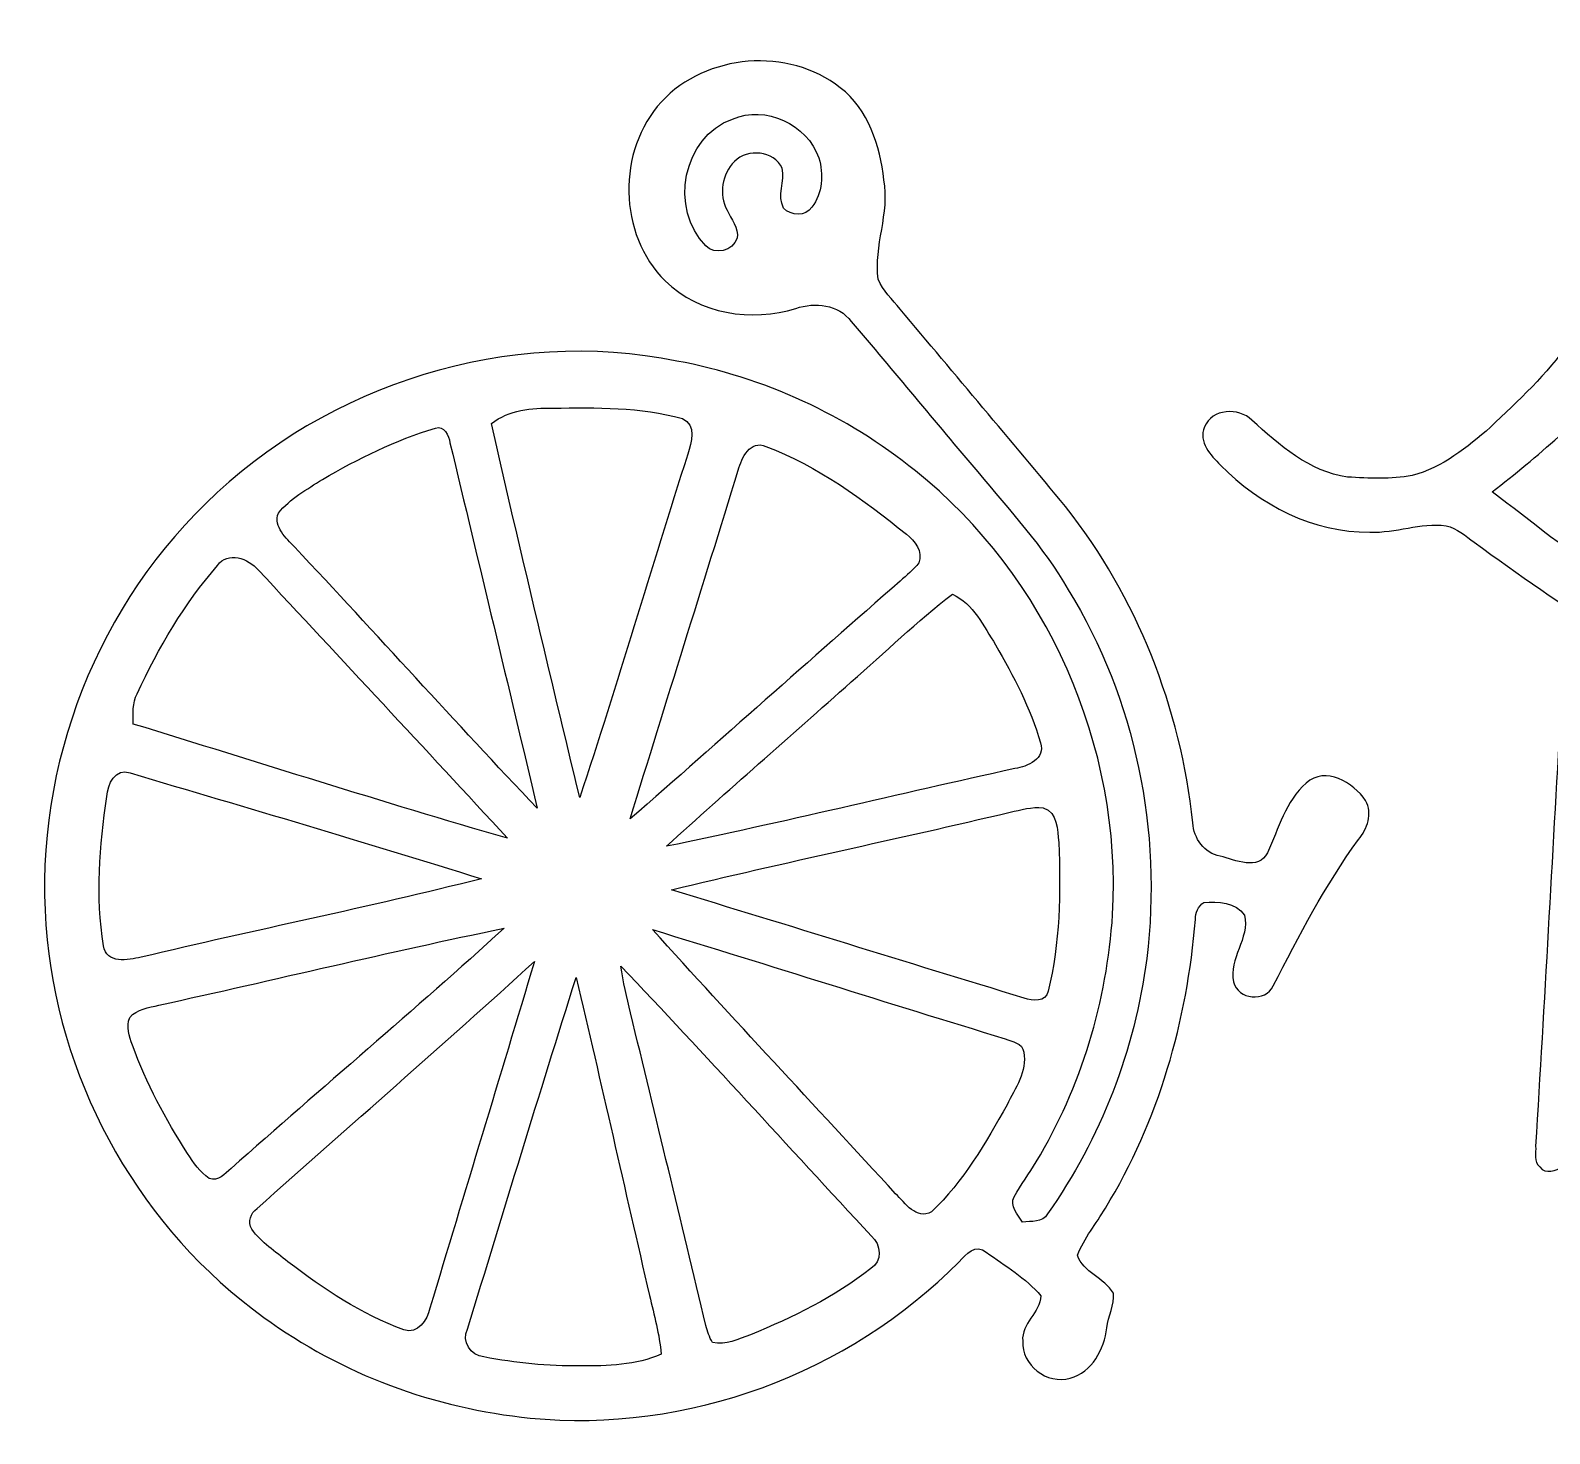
# Model space of a CAD drawing. Header units: centimetres. Extents: x -12 to 12, y -13.4 to 13.4.
# Drawn here: x -11.93 to -0.12, y -13.42 to -2.51 of the extents above; entities that cross this region are included whole.
import ezdxf

# ---------------------------------------------------------------- set-up
doc = ezdxf.new("R2010")
doc.units = ezdxf.units.CM
doc.header["$MEASUREMENT"] = 0
doc.layers.add('Camada 1', color=7, linetype='Continuous')

msp = doc.modelspace()

# ---------------------------------------------------------------- linework, layer by layer
at = {"layer": 'Camada 1', "color": 156}
for points, knots in [([(6.72535, 8.26593), (6.84072, 8.37776), (7.06049, 8.3947), (7.17125, 8.26558), (7.17125, 8.26558), (7.22629, 8.15657), (7.17549, 8.03627), (7.14199, 7.92903), (7.14199, 7.92903), (7.25275, 7.91738), (7.36282, 7.89939), (7.47253, 7.87858), (7.47253, 7.87858), (7.47781, 8.00276), (7.42772, 8.16786), (7.54732, 8.25358), (7.54732, 8.25358), (7.69126, 8.31603), (7.90363, 8.26134), (7.95548, 8.10153), (7.95548, 8.10153), (7.99217, 7.96572), (7.87364, 7.87011), (7.79215, 7.78298), (7.79215, 7.78298), (7.89905, 7.72407), (8.00629, 7.66585), (8.11494, 7.60976), (8.11494, 7.60976), (8.15586, 7.72089), (8.16327, 7.88492), (8.29839, 7.92373), (8.29839, 7.92373), (8.46137, 7.93714), (8.65752, 7.80238), (8.63177, 7.62246), (8.63177, 7.62246), (8.61694, 7.48663), (8.46559, 7.44748), (8.36083, 7.40233), (8.36083, 7.40233), (8.40069, 7.32579), (8.44727, 7.25311), (8.49453, 7.18078), (8.49453, 7.18078), (9.00148, 7.1561), (9.50948, 7.04956), (9.96809, 6.8273), (9.96809, 6.8273), (10.57663, 6.53274), (11.08779, 6.04273), (11.41129, 5.449), (11.41129, 5.449), (11.66847, 4.96958), (11.81559, 4.4256), (11.80816, 3.87984), (11.80816, 3.87984), (11.81417, 3.1309), (11.5443, 2.38478), (11.0684, 1.80693), (11.0684, 1.80693), (10.75477, 1.41393), (10.33885, 1.11794), (9.89329, 0.8911), (9.89329, 0.8911), (9.93457, 0.21449), (10.04851, -0.45544), (10.1293, -1.12818), (10.1293, -1.12818), (10.14095, -1.42769), (10.06686, -1.73955), (9.89012, -1.98578), (9.89012, -1.98578), (9.79699, -2.11949), (9.6527, -2.20132), (9.52112, -2.29129), (9.52112, -2.29129), (9.46891, -2.31846), (9.48619, -2.38407), (9.48231, -2.43134), (9.48231, -2.43134), (9.49995, -2.98555), (9.5497, -3.53764), (9.56875, -4.09151), (9.56875, -4.09151), (9.56203, -4.23087), (9.56274, -4.40443), (9.43856, -4.4965), (9.43856, -4.4965), (9.19232, -4.58223), (8.87835, -4.36279), (8.89916, -4.09468), (8.89916, -4.09468), (8.90481, -3.82305), (8.91187, -3.55106), (8.90834, -3.27942), (8.90834, -3.27942), (8.89212, -3.1108), (9.09849, -3.02682), (9.08897, -2.85925), (9.08897, -2.85925), (9.08897, -2.69205), (9.07591, -2.52518), (9.07767, -2.35832), (9.07767, -2.35832), (8.90798, -2.33009), (8.73018, -2.28141), (8.60953, -2.15089), (8.60953, -2.15089), (8.43314, -1.95757), (8.29451, -1.7346), (8.1474, -1.5194), (8.1474, -1.5194), (8.04545, -1.59737), (8.05039, -1.73672), (8.01334, -1.84855), (8.01334, -1.84855), (7.83166, -2.516), (7.56813, -3.15806), (7.27569, -3.78388), (7.27569, -3.78388), (6.90633, -4.55012), (6.50134, -5.30542), (5.98275, -5.9824), (5.98275, -5.9824), (5.67336, -6.39655), (5.316, -6.77333), (4.93112, -7.11834), (4.93112, -7.11834), (4.50603, -7.50817), (4.05482, -7.88034), (3.53905, -8.14458), (3.53905, -8.14458), (3.86432, -8.29451), (4.20546, -8.40634), (4.54766, -8.51076), (4.54766, -8.51076), (4.73216, -8.13576), (4.923, -7.7604), (5.15937, -7.41469), (5.15937, -7.41469), (5.62151, -6.76627), (6.29884, -6.27097), (7.0612, -6.03708), (7.0612, -6.03708), (8.20914, -5.66844), (9.52994, -5.91925), (10.46444, -6.68055), (10.46444, -6.68055), (11.45821, -7.46441), (11.98879, -8.78733), (11.81064, -10.04076), (11.81064, -10.04076), (11.71575, -10.73962), (11.42223, -11.41341), (10.95974, -11.94752), (10.95974, -11.94752), (10.17622, -12.88238), (8.89987, -13.37486), (7.69126, -13.2094), (7.69126, -13.2094), (7.07143, -13.12827), (6.46923, -12.89332), (5.969, -12.51691), (5.969, -12.51691), (5.16995, -11.92883), (4.61892, -11.00701), (4.50814, -10.01854), (4.50814, -10.01854), (4.4838, -9.66116), (4.4764, -9.29957), (4.53284, -8.94467), (4.53284, -8.94467), (3.96451, -8.74182), (3.37855, -8.57815), (2.84373, -8.2931), (2.84373, -8.2931), (2.84514, -8.751), (2.81481, -9.20784), (2.776, -9.66364), (2.776, -9.66364), (2.76577, -9.95045), (2.72204, -10.23725), (2.63842, -10.51207), (2.63842, -10.51207), (2.57527, -10.71138), (2.38583, -10.82533), (2.21543, -10.92412), (2.21543, -10.92412), (1.9184, -11.09027), (1.57161, -11.13013), (1.23718, -11.1333), (1.23718, -11.1333), (0.81385, -11.13861), (0.37429, -11.16117), (-0.01447, -11.34568), (-0.01447, -11.34568), (-0.06914, -11.37072), (-0.14993, -11.40777), (-0.19437, -11.34568), (-0.19437, -11.34568), (-0.24377, -11.30582), (-0.22401, -11.23772), (-0.22789, -11.18376), (-0.22789, -11.18376), (-0.16016, -10.06474), (-0.09842, -8.94537), (-0.03493, -7.82637), (-0.03493, -7.82637), (-0.0141, -7.67785), (-0.04022, -7.51382), (0.03739, -7.37975), (0.03739, -7.37975), (0.12312, -7.30391), (0.24058, -7.27604), (0.33689, -7.21535), (0.33689, -7.21535), (-0.01093, -6.97406), (-0.36547, -6.74193), (-0.7045, -6.48757), (-0.7045, -6.48757), (-0.77328, -6.4389), (-0.83996, -6.37928), (-0.92357, -6.35952), (-0.92357, -6.35952), (-1.1236, -6.33236), (-1.31655, -6.4195), (-1.51659, -6.4082), (-1.51659, -6.4082), (-1.95791, -6.41631), (-2.37313, -6.19619), (-2.67794, -5.88822), (-2.67794, -5.88822), (-2.75519, -5.81166), (-2.85221, -5.70971), (-2.80317, -5.59152), (-2.80317, -5.59152), (-2.74496, -5.44829), (-2.53683, -5.43736), (-2.43382, -5.5379), (-2.43382, -5.5379), (-2.22108, -5.73263), (-1.9872, -5.93901), (-1.6905, -5.98134), (-1.6905, -5.98134), (-1.52364, -5.99052), (-1.35325, -5.99968), (-1.18779, -5.96971), (-1.18779, -5.96971), (-0.95284, -5.90797), (-0.75988, -5.74922), (-0.57962, -5.59364), (-0.57962, -5.59364), (-0.36371, -5.38551), (-0.13582, -5.18337), (0.0314, -4.93182), (0.0314, -4.93182), (0.0829, -4.85846), (0.1397, -4.77872), (0.2293, -4.74944), (0.2293, -4.74944), (0.33408, -4.71735), (0.47342, -4.72227), (0.53764, -4.82599), (0.53764, -4.82599), (0.58666, -4.95618), (0.48401, -5.07646), (0.41485, -5.17771), (0.41485, -5.17771), (0.13441, -5.52908), (-0.21307, -5.81978), (-0.56479, -6.09706), (-0.56479, -6.09706), (-0.25893, -6.32354), (0.02962, -6.57718), (0.36547, -6.75957), (0.36547, -6.75957), (0.90487, -7.04427), (1.51553, -7.14903), (2.11701, -7.2009), (2.11701, -7.2009), (2.38936, -7.221), (2.67404, -7.2016), (2.92488, -7.08413), (2.92488, -7.08413), (3.36585, -6.87775), (3.79801, -6.64033), (4.16594, -6.31754), (4.16594, -6.31754), (4.64855, -5.92172), (4.9918, -5.39396), (5.3474, -4.88879), (5.3474, -4.88879), (5.77497, -4.26966), (6.13867, -3.59587), (6.32989, -2.86419), (6.32989, -2.86419), (6.45476, -2.39041), (6.51298, -1.90041), (6.51544, -1.41076), (6.51544, -1.41076), (6.54473, -1.06398), (6.56307, -0.71296), (6.50346, -0.36829), (6.50346, -0.36829), (6.37645, -0.34642), (6.23427, -0.34325), (6.13339, -0.25259), (6.13339, -0.25259), (6.06, -0.1605), (6.03284, -0.04197), (5.97851, 0.06103), (5.97851, 0.06103), (5.90549, 0.01551), (5.8307, -0.02786), (5.75522, -0.06879), (5.75522, -0.06879), (5.80884, -0.17356), (5.90479, -0.27834), (5.87409, -0.40498), (5.87409, -0.40498), (5.80884, -0.50236), (5.68254, -0.53128), (5.57247, -0.53657), (5.57247, -0.53657), (5.49239, -0.51364), (5.37632, -0.48541), (5.36963, -0.38417), (5.36963, -0.38417), (5.34846, -0.27693), (5.40914, -0.18026), (5.45816, -0.09065), (5.45816, -0.09065), (5.36256, -0.06173), (5.26873, -0.0275), (5.17489, 0.00528), (5.17489, 0.00528), (5.14349, -0.09701), (5.13326, -0.21624), (5.05388, -0.29562), (5.05388, -0.29562), (4.87362, -0.36688), (4.62492, -0.21271), (4.66302, -0.00706), (4.66302, -0.00706), (4.68066, 0.12559), (4.83446, 0.15558), (4.93218, 0.21096), (4.93218, 0.21096), (4.86867, 0.28857), (4.808, 0.36829), (4.75085, 0.45084), (4.75085, 0.45084), (4.67676, 0.41485), (4.60375, 0.3563), (4.5159, 0.37041), (4.5159, 0.37041), (4.37585, 0.4071), (4.4076, 0.60995), (4.25732, 0.63217), (4.25732, 0.63217), (4.20229, 0.42403), (4.21111, 0.19085), (4.08622, 0.00669), (4.08622, 0.00669), (3.99486, -0.12488), (3.81458, -0.23424), (3.6569, -0.14993), (3.6569, -0.14993), (3.47239, -0.05997), (3.39443, 0.14781), (3.34151, 0.33301), (3.34151, 0.33301), (3.23356, 0.70026), (3.24696, 1.08902), (3.14713, 1.45767), (3.14713, 1.45767), (3.10198, 1.63335), (3.00672, 1.79422), (2.98343, 1.9759), (2.98343, 1.9759), (2.96262, 2.19569), (3.08256, 2.44439), (3.30517, 2.51001), (3.30517, 2.51001), (3.54541, 2.5714), (3.81494, 2.46345), (3.95286, 2.25848), (3.95286, 2.25848), (4.16065, 1.96391), (4.20546, 1.59666), (4.29753, 1.25659), (4.29753, 1.25659), (4.37056, 1.23225), (4.445, 1.21284), (4.52084, 1.19944), (4.52084, 1.19944), (4.53248, 1.27565), (4.54976, 1.35042), (4.57129, 1.42416), (4.57129, 1.42416), (4.67218, 1.45873), (4.79531, 1.46755), (4.87291, 1.37971), (4.87291, 1.37971), (4.96181, 1.2908), (4.91243, 1.15817), (4.90466, 1.04916), (4.90466, 1.04916), (5.22534, 0.98918), (5.54918, 0.94226), (5.86458, 0.85653), (5.86458, 0.85653), (5.86951, 1.00965), (5.99722, 1.18004), (6.16372, 1.15181), (6.16372, 1.15181), (6.27732, 1.13558), (6.31577, 1.01635), (6.35, 0.92321), (6.35, 0.92321), (6.41631, 1.00612), (6.48616, 1.0862), (6.55884, 1.16346), (6.55884, 1.16346), (6.34929, 1.42239), (6.10093, 1.64782), (5.9062, 1.91876), (5.9062, 1.91876), (5.48181, 2.4899), (5.25039, 3.20392), (5.26555, 3.91583), (5.26555, 3.91583), (5.26238, 4.45065), (5.40948, 4.98228), (5.66208, 5.45253), (5.66208, 5.45253), (5.75944, 5.63421), (5.88503, 5.79861), (6.0018, 5.9683), (6.0018, 5.9683), (5.90161, 6.0198), (5.7732, 6.06), (5.72981, 6.17502), (5.72981, 6.17502), (5.70371, 6.30025), (5.8039, 6.39022), (5.88222, 6.4703), (5.88222, 6.4703), (5.85645, 6.63575), (5.8307, 6.80191), (5.83564, 6.97018), (5.83564, 6.97018), (5.71287, 6.97583), (5.53154, 6.91797), (5.46981, 7.06437), (5.46981, 7.06437), (5.41231, 7.21818), (5.50509, 7.44573), (5.6843, 7.4623), (5.6843, 7.4623), (5.80248, 7.4609), (5.87516, 7.34871), (5.95877, 7.28062), (5.95877, 7.28062), (6.01274, 7.39315), (6.0713, 7.50359), (6.13092, 7.61364), (6.13092, 7.61364), (6.03425, 7.68561), (5.8688, 7.74946), (5.8995, 7.89905), (5.8995, 7.89905), (5.93619, 8.05003), (6.11962, 8.17315), (6.27308, 8.11636), (6.27308, 8.11636), (6.3948, 8.05391), (6.40009, 7.90398), (6.41173, 7.7851), (6.41173, 7.7851), (6.53591, 7.82813), (6.66114, 7.8694), (6.7878, 7.90609), (6.7878, 7.90609), (6.74863, 8.01934), (6.64033, 8.14881), (6.72535, 8.26593)], [0, 0, 0, 0, 0.00813008, 0.00813008, 0.00813008, 0.00813008, 0.01626016, 0.01626016, 0.01626016, 0.01626016, 0.02439024, 0.02439024, 0.02439024, 0.02439024, 0.03252033, 0.03252033, 0.03252033, 0.03252033, 0.04065041, 0.04065041, 0.04065041, 0.04065041, 0.04878049, 0.04878049, 0.04878049, 0.04878049, 0.05691057, 0.05691057, 0.05691057, 0.05691057, 0.06504065, 0.06504065, 0.06504065, 0.06504065, 0.07317073, 0.07317073, 0.07317073, 0.07317073, 0.08130081, 0.08130081, 0.08130081, 0.08130081, 0.08943089, 0.08943089, 0.08943089, 0.08943089, 0.09756098, 0.09756098, 0.09756098, 0.09756098, 0.10569106, 0.10569106, 0.10569106, 0.10569106, 0.11382114, 0.11382114, 0.11382114, 0.11382114, 0.12195122, 0.12195122, 0.12195122, 0.12195122, 0.1300813, 0.1300813, 0.1300813, 0.1300813, 0.13821138, 0.13821138, 0.13821138, 0.13821138, 0.14634146, 0.14634146, 0.14634146, 0.14634146, 0.15447154, 0.15447154, 0.15447154, 0.15447154, 0.16260163, 0.16260163, 0.16260163, 0.16260163, 0.17073171, 0.17073171, 0.17073171, 0.17073171, 0.17886179, 0.17886179, 0.17886179, 0.17886179, 0.18699187, 0.18699187, 0.18699187, 0.18699187, 0.19512195, 0.19512195, 0.19512195, 0.19512195, 0.20325203, 0.20325203, 0.20325203, 0.20325203, 0.21138211, 0.21138211, 0.21138211, 0.21138211, 0.2195122, 0.2195122, 0.2195122, 0.2195122, 0.22764228, 0.22764228, 0.22764228, 0.22764228, 0.23577236, 0.23577236, 0.23577236, 0.23577236, 0.24390244, 0.24390244, 0.24390244, 0.24390244, 0.25203252, 0.25203252, 0.25203252, 0.25203252, 0.2601626, 0.2601626, 0.2601626, 0.2601626, 0.26829268, 0.26829268, 0.26829268, 0.26829268, 0.27642276, 0.27642276, 0.27642276, 0.27642276, 0.28455285, 0.28455285, 0.28455285, 0.28455285, 0.29268293, 0.29268293, 0.29268293, 0.29268293, 0.30081301, 0.30081301, 0.30081301, 0.30081301, 0.30894309, 0.30894309, 0.30894309, 0.30894309, 0.31707317, 0.31707317, 0.31707317, 0.31707317, 0.32520325, 0.32520325, 0.32520325, 0.32520325, 0.33333333, 0.33333333, 0.33333333, 0.33333333, 0.34146341, 0.34146341, 0.34146341, 0.34146341, 0.3495935, 0.3495935, 0.3495935, 0.3495935, 0.35772358, 0.35772358, 0.35772358, 0.35772358, 0.36585366, 0.36585366, 0.36585366, 0.36585366, 0.37398374, 0.37398374, 0.37398374, 0.37398374, 0.38211382, 0.38211382, 0.38211382, 0.38211382, 0.3902439, 0.3902439, 0.3902439, 0.3902439, 0.39837398, 0.39837398, 0.39837398, 0.39837398, 0.40650407, 0.40650407, 0.40650407, 0.40650407, 0.41463415, 0.41463415, 0.41463415, 0.41463415, 0.42276423, 0.42276423, 0.42276423, 0.42276423, 0.43089431, 0.43089431, 0.43089431, 0.43089431, 0.43902439, 0.43902439, 0.43902439, 0.43902439, 0.44715447, 0.44715447, 0.44715447, 0.44715447, 0.45528455, 0.45528455, 0.45528455, 0.45528455, 0.46341463, 0.46341463, 0.46341463, 0.46341463, 0.47154472, 0.47154472, 0.47154472, 0.47154472, 0.4796748, 0.4796748, 0.4796748, 0.4796748, 0.48780488, 0.48780488, 0.48780488, 0.48780488, 0.49593496, 0.49593496, 0.49593496, 0.49593496, 0.50406504, 0.50406504, 0.50406504, 0.50406504, 0.51219512, 0.51219512, 0.51219512, 0.51219512, 0.5203252, 0.5203252, 0.5203252, 0.5203252, 0.52845528, 0.52845528, 0.52845528, 0.52845528, 0.53658537, 0.53658537, 0.53658537, 0.53658537, 0.54471545, 0.54471545, 0.54471545, 0.54471545, 0.55284553, 0.55284553, 0.55284553, 0.55284553, 0.56097561, 0.56097561, 0.56097561, 0.56097561, 0.56910569, 0.56910569, 0.56910569, 0.56910569, 0.57723577, 0.57723577, 0.57723577, 0.57723577, 0.58536585, 0.58536585, 0.58536585, 0.58536585, 0.59349593, 0.59349593, 0.59349593, 0.59349593, 0.60162602, 0.60162602, 0.60162602, 0.60162602, 0.6097561, 0.6097561, 0.6097561, 0.6097561, 0.61788618, 0.61788618, 0.61788618, 0.61788618, 0.62601626, 0.62601626, 0.62601626, 0.62601626, 0.63414634, 0.63414634, 0.63414634, 0.63414634, 0.64227642, 0.64227642, 0.64227642, 0.64227642, 0.6504065, 0.6504065, 0.6504065, 0.6504065, 0.65853659, 0.65853659, 0.65853659, 0.65853659, 0.66666667, 0.66666667, 0.66666667, 0.66666667, 0.67479675, 0.67479675, 0.67479675, 0.67479675, 0.68292683, 0.68292683, 0.68292683, 0.68292683, 0.69105691, 0.69105691, 0.69105691, 0.69105691, 0.69918699, 0.69918699, 0.69918699, 0.69918699, 0.70731707, 0.70731707, 0.70731707, 0.70731707, 0.71544715, 0.71544715, 0.71544715, 0.71544715, 0.72357724, 0.72357724, 0.72357724, 0.72357724, 0.73170732, 0.73170732, 0.73170732, 0.73170732, 0.7398374, 0.7398374, 0.7398374, 0.7398374, 0.74796748, 0.74796748, 0.74796748, 0.74796748, 0.75609756, 0.75609756, 0.75609756, 0.75609756, 0.76422764, 0.76422764, 0.76422764, 0.76422764, 0.77235772, 0.77235772, 0.77235772, 0.77235772, 0.7804878, 0.7804878, 0.7804878, 0.7804878, 0.78861789, 0.78861789, 0.78861789, 0.78861789, 0.79674797, 0.79674797, 0.79674797, 0.79674797, 0.80487805, 0.80487805, 0.80487805, 0.80487805, 0.81300813, 0.81300813, 0.81300813, 0.81300813, 0.82113821, 0.82113821, 0.82113821, 0.82113821, 0.82926829, 0.82926829, 0.82926829, 0.82926829, 0.83739837, 0.83739837, 0.83739837, 0.83739837, 0.84552846, 0.84552846, 0.84552846, 0.84552846, 0.85365854, 0.85365854, 0.85365854, 0.85365854, 0.86178862, 0.86178862, 0.86178862, 0.86178862, 0.8699187, 0.8699187, 0.8699187, 0.8699187, 0.87804878, 0.87804878, 0.87804878, 0.87804878, 0.88617886, 0.88617886, 0.88617886, 0.88617886, 0.89430894, 0.89430894, 0.89430894, 0.89430894, 0.90243902, 0.90243902, 0.90243902, 0.90243902, 0.91056911, 0.91056911, 0.91056911, 0.91056911, 0.91869919, 0.91869919, 0.91869919, 0.91869919, 0.92682927, 0.92682927, 0.92682927, 0.92682927, 0.93495935, 0.93495935, 0.93495935, 0.93495935, 0.94308943, 0.94308943, 0.94308943, 0.94308943, 0.95121951, 0.95121951, 0.95121951, 0.95121951, 0.95934959, 0.95934959, 0.95934959, 0.95934959, 0.96747967, 0.96747967, 0.96747967, 0.96747967, 0.97560976, 0.97560976, 0.97560976, 0.97560976, 0.98373984, 0.98373984, 0.98373984, 0.98373984, 1, 1, 1, 1]), ([(-7.02592, -3.0628), (-6.67666, -2.68746), (-6.03815, -2.6356), (-5.63457, -2.95346), (-5.63457, -2.95346), (-5.41548, -3.12278), (-5.32589, -3.4043), (-5.29554, -3.66959), (-5.29554, -3.66959), (-5.24651, -3.92959), (-5.37598, -4.18324), (-5.33929, -4.44324), (-5.33929, -4.44324), (-5.30542, -4.5339), (-5.22817, -4.59987), (-5.16924, -4.67465), (-5.16924, -4.67465), (-4.74098, -5.18688), (-4.30883, -5.6963), (-3.88267, -6.21064), (-3.88267, -6.21064), (-3.32668, -6.91339), (-2.98838, -7.77945), (-2.89312, -8.6688), (-2.89312, -8.6688), (-2.88607, -8.79228), (-2.80599, -8.90622), (-2.68005, -8.92915), (-2.68005, -8.92915), (-2.5647, -8.95702), (-2.38337, -9.04592), (-2.31245, -8.90198), (-2.31245, -8.90198), (-2.22603, -8.71573), (-2.1724, -8.50089), (-2.01153, -8.36048), (-2.01153, -8.36048), (-1.86302, -8.22678), (-1.64217, -8.35554), (-1.55046, -8.49665), (-1.55046, -8.49665), (-1.49331, -8.59754), (-1.53634, -8.71748), (-1.60548, -8.80004), (-1.60548, -8.80004), (-1.86477, -9.15563), (-2.06833, -9.54722), (-2.2673, -9.93846), (-2.2673, -9.93846), (-2.32798, -10.06651), (-2.54494, -10.04675), (-2.57668, -9.90494), (-2.57668, -9.90494), (-2.61691, -9.72889), (-2.44934, -9.56697), (-2.49132, -9.38742), (-2.49132, -9.38742), (-2.55905, -9.28546), (-2.6984, -9.27946), (-2.80811, -9.28828), (-2.80811, -9.28828), (-2.85221, -9.31827), (-2.87372, -9.36871), (-2.87338, -9.42128), (-2.87338, -9.42128), (-2.93582, -10.20867), (-3.15982, -10.99007), (-3.57328, -11.66636), (-3.57328, -11.66636), (-3.64489, -11.78806), (-3.73803, -11.89813), (-3.79024, -12.03042), (-3.79024, -12.03042), (-3.7486, -12.16942), (-3.57893, -12.20611), (-3.51119, -12.32782), (-3.51119, -12.32782), (-3.49885, -12.41918), (-3.55318, -12.50562), (-3.56164, -12.59628), (-3.56164, -12.59628), (-3.58352, -12.76139), (-3.67383, -12.94341), (-3.84774, -12.98787), (-3.84774, -12.98787), (-4.02624, -13.04113), (-4.22733, -12.88591), (-4.2164, -12.69894), (-4.2164, -12.69894), (-4.22768, -12.56171), (-4.07987, -12.47985), (-4.07423, -12.34827), (-4.07423, -12.34827), (-4.19169, -12.20998), (-4.35292, -12.11438), (-4.49896, -12.00855), (-4.49896, -12.00855), (-4.57975, -11.9394), (-4.65842, -12.02407), (-4.71134, -12.08263), (-4.71134, -12.08263), (-5.57001, -12.95364), (-6.82625, -13.41931), (-8.04509, -13.29796), (-8.04509, -13.29796), (-8.78805, -13.22458), (-9.5137, -12.95752), (-10.1166, -12.51513), (-10.1166, -12.51513), (-11.0624, -11.83498), (-11.68646, -10.73855), (-11.80076, -9.58037), (-11.80076, -9.58037), (-11.93235, -8.34214), (-11.46457, -7.05414), (-10.56922, -6.18771), (-10.56922, -6.18771), (-9.62483, -5.25463), (-8.20913, -4.81436), (-6.90491, -5.07858), (-6.90491, -5.07858), (-6.22864, -5.20347), (-5.58517, -5.50016), (-5.05071, -5.93302), (-5.05071, -5.93302), (-4.02624, -6.74899), (-3.44204, -8.07649), (-3.5172, -9.38283), (-3.5172, -9.38283), (-3.56093, -10.05769), (-3.76096, -10.72479), (-4.11056, -11.30511), (-4.11056, -11.30511), (-4.16524, -11.39718), (-4.23228, -11.4815), (-4.28201, -11.57676), (-4.28201, -11.57676), (-4.32011, -11.65014), (-4.25555, -11.71645), (-4.21781, -11.77395), (-4.21781, -11.77395), (-4.14972, -11.76584), (-4.0633, -11.78031), (-4.02271, -11.7101), (-4.02271, -11.7101), (-3.6089, -11.12485), (-3.34256, -10.43552), (-3.25191, -9.72431), (-3.25191, -9.72431), (-3.12914, -8.73548), (-3.33974, -7.70819), (-3.86186, -6.85765), (-3.86186, -6.85765), (-4.05411, -6.52144), (-4.32152, -6.23922), (-4.5653, -5.94113), (-4.5653, -5.94113), (-4.89549, -5.55271), (-5.21935, -5.15866), (-5.54955, -4.77026), (-5.54955, -4.77026), (-5.64832, -4.63868), (-5.83211, -4.61822), (-5.97923, -4.66901), (-5.97923, -4.66901), (-6.32388, -4.7759), (-6.73347, -4.71594), (-6.99557, -4.45557), (-6.99557, -4.45557), (-7.36423, -4.09256), (-7.372, -3.44382), (-7.02592, -3.0628)], [0, 0, 0, 0, 0.02272727, 0.02272727, 0.02272727, 0.02272727, 0.04545455, 0.04545455, 0.04545455, 0.04545455, 0.06818182, 0.06818182, 0.06818182, 0.06818182, 0.09090909, 0.09090909, 0.09090909, 0.09090909, 0.11363636, 0.11363636, 0.11363636, 0.11363636, 0.13636364, 0.13636364, 0.13636364, 0.13636364, 0.15909091, 0.15909091, 0.15909091, 0.15909091, 0.18181818, 0.18181818, 0.18181818, 0.18181818, 0.20454545, 0.20454545, 0.20454545, 0.20454545, 0.22727273, 0.22727273, 0.22727273, 0.22727273, 0.25, 0.25, 0.25, 0.25, 0.27272727, 0.27272727, 0.27272727, 0.27272727, 0.29545455, 0.29545455, 0.29545455, 0.29545455, 0.31818182, 0.31818182, 0.31818182, 0.31818182, 0.34090909, 0.34090909, 0.34090909, 0.34090909, 0.36363636, 0.36363636, 0.36363636, 0.36363636, 0.38636364, 0.38636364, 0.38636364, 0.38636364, 0.40909091, 0.40909091, 0.40909091, 0.40909091, 0.43181818, 0.43181818, 0.43181818, 0.43181818, 0.45454545, 0.45454545, 0.45454545, 0.45454545, 0.47727273, 0.47727273, 0.47727273, 0.47727273, 0.5, 0.5, 0.5, 0.5, 0.52272727, 0.52272727, 0.52272727, 0.52272727, 0.54545455, 0.54545455, 0.54545455, 0.54545455, 0.56818182, 0.56818182, 0.56818182, 0.56818182, 0.59090909, 0.59090909, 0.59090909, 0.59090909, 0.61363636, 0.61363636, 0.61363636, 0.61363636, 0.63636364, 0.63636364, 0.63636364, 0.63636364, 0.65909091, 0.65909091, 0.65909091, 0.65909091, 0.68181818, 0.68181818, 0.68181818, 0.68181818, 0.70454545, 0.70454545, 0.70454545, 0.70454545, 0.72727273, 0.72727273, 0.72727273, 0.72727273, 0.75, 0.75, 0.75, 0.75, 0.77272727, 0.77272727, 0.77272727, 0.77272727, 0.79545455, 0.79545455, 0.79545455, 0.79545455, 0.81818182, 0.81818182, 0.81818182, 0.81818182, 0.84090909, 0.84090909, 0.84090909, 0.84090909, 0.86363636, 0.86363636, 0.86363636, 0.86363636, 0.88636364, 0.88636364, 0.88636364, 0.88636364, 0.90909091, 0.90909091, 0.90909091, 0.90909091, 0.93181818, 0.93181818, 0.93181818, 0.93181818, 0.95454545, 0.95454545, 0.95454545, 0.95454545, 1, 1, 1, 1]), ([(-6.47312, -3.19687), (-6.47312, -3.19687), (-6.47312, -3.19687), (-6.47312, -3.19687), (-6.47312, -3.19687), (-6.86293, -3.3334), (-6.96382, -3.89784), (-6.68126, -4.18287), (-6.68126, -4.18287), (-6.61034, -4.25874), (-6.4703, -4.22063), (-6.43643, -4.12433), (-6.43643, -4.12433), (-6.42126, -4.04142), (-6.48475, -3.97651), (-6.5144, -3.9056), (-6.5144, -3.9056), (-6.58213, -3.78459), (-6.55179, -3.62408), (-6.45759, -3.52602), (-6.45759, -3.52602), (-6.35565, -3.42511), (-6.14927, -3.44275), (-6.08646, -3.57928), (-6.08646, -3.57928), (-6.06283, -3.68123), (-6.12739, -3.79165), (-6.07625, -3.88937), (-6.07625, -3.88937), (-6.01768, -3.95005), (-5.90479, -3.9571), (-5.8547, -3.88196), (-5.8547, -3.88196), (-5.7732, -3.77437), (-5.76367, -3.62549), (-5.80143, -3.49956), (-5.80143, -3.49956), (-5.89173, -3.23814), (-6.21665, -3.08645), (-6.47312, -3.19687)], [0, 0, 0, 0, 0.09090909, 0.09090909, 0.09090909, 0.09090909, 0.18181818, 0.18181818, 0.18181818, 0.18181818, 0.27272727, 0.27272727, 0.27272727, 0.27272727, 0.36363636, 0.36363636, 0.36363636, 0.36363636, 0.45454545, 0.45454545, 0.45454545, 0.45454545, 0.54545455, 0.54545455, 0.54545455, 0.54545455, 0.63636364, 0.63636364, 0.63636364, 0.63636364, 0.72727273, 0.72727273, 0.72727273, 0.72727273, 0.81818182, 0.81818182, 0.81818182, 0.81818182, 1, 1, 1, 1]), ([(-8.34707, -5.56506), (-8.34707, -5.56506), (-8.34707, -5.56506), (-8.34707, -5.56506), (-8.34707, -5.56506), (-8.12799, -6.53625), (-7.89235, -7.50393), (-7.66092, -8.47266), (-7.66092, -8.47266), (-7.36528, -7.58789), (-7.10635, -6.69079), (-6.82025, -5.80248), (-6.82025, -5.80248), (-6.78992, -5.71358), (-6.75216, -5.57494), (-6.86257, -5.52662), (-6.86257, -5.52662), (-7.18925, -5.43418), (-7.5318, -5.44194), (-7.86799, -5.44476), (-7.86799, -5.44476), (-8.03521, -5.44054), (-8.21019, -5.45853), (-8.34707, -5.56506)], [0, 0, 0, 0, 0.14285714, 0.14285714, 0.14285714, 0.14285714, 0.28571429, 0.28571429, 0.28571429, 0.28571429, 0.42857143, 0.42857143, 0.42857143, 0.42857143, 0.57142857, 0.57142857, 0.57142857, 0.57142857, 0.71428571, 0.71428571, 0.71428571, 0.71428571, 1, 1, 1, 1]), ([(-9.66152, -5.99897), (-9.66152, -5.99897), (-9.66152, -5.99897), (-9.66152, -5.99897), (-9.66152, -5.99897), (-9.78111, -6.07764), (-9.9134, -6.14749), (-10.00407, -6.26075), (-10.00407, -6.26075), (-10.04146, -6.37117), (-9.9455, -6.45478), (-9.87707, -6.52568), (-9.87707, -6.52568), (-9.24418, -7.19807), (-8.6293, -7.88811), (-7.99076, -8.5552), (-7.99076, -8.5552), (-8.21583, -7.60801), (-8.44338, -6.6615), (-8.66986, -5.71465), (-8.66986, -5.71465), (-8.67939, -5.65891), (-8.7122, -5.57635), (-8.78346, -5.60105), (-8.78346, -5.60105), (-9.09178, -5.69348), (-9.38353, -5.83776), (-9.66152, -5.99897)], [0, 0, 0, 0, 0.125, 0.125, 0.125, 0.125, 0.25, 0.25, 0.25, 0.25, 0.375, 0.375, 0.375, 0.375, 0.5, 0.5, 0.5, 0.5, 0.625, 0.625, 0.625, 0.625, 0.75, 0.75, 0.75, 0.75, 1, 1, 1, 1]), ([(-6.42796, -5.92701), (-6.42796, -5.92701), (-6.42796, -5.92701), (-6.42796, -5.92701), (-6.42796, -5.92701), (-6.7056, -6.83153), (-6.99206, -7.7336), (-7.26722, -8.63881), (-7.26722, -8.63881), (-6.56554, -8.02498), (-5.87058, -7.40375), (-5.1689, -6.78956), (-5.1689, -6.78956), (-5.1188, -6.74475), (-5.06659, -6.70136), (-5.02391, -6.64915), (-5.02391, -6.64915), (-4.98863, -6.56025), (-5.05459, -6.4777), (-5.12092, -6.4262), (-5.12092, -6.4262), (-5.45429, -6.15492), (-5.80813, -5.89562), (-6.21312, -5.7425), (-6.21312, -5.7425), (-6.33518, -5.68995), (-6.40221, -5.83177), (-6.42796, -5.92701)], [0, 0, 0, 0, 0.125, 0.125, 0.125, 0.125, 0.25, 0.25, 0.25, 0.25, 0.375, 0.375, 0.375, 0.375, 0.5, 0.5, 0.5, 0.5, 0.625, 0.625, 0.625, 0.625, 0.75, 0.75, 0.75, 0.75, 1, 1, 1, 1]), ([(-10.47714, -6.6682), (-10.47714, -6.6682), (-10.47714, -6.6682), (-10.47714, -6.6682), (-10.47714, -6.6682), (-10.73538, -6.9656), (-10.93716, -7.30849), (-11.10191, -7.6655), (-11.10191, -7.6655), (-11.14072, -7.73818), (-11.13402, -7.82214), (-11.1319, -7.90187), (-11.1319, -7.90187), (-10.16212, -8.19855), (-9.19585, -8.50864), (-8.22148, -8.79016), (-8.22148, -8.79016), (-8.86601, -8.09271), (-9.51335, -7.39739), (-10.1607, -6.70277), (-10.1607, -6.70277), (-10.23443, -6.61492), (-10.39953, -6.55425), (-10.47714, -6.6682)], [0, 0, 0, 0, 0.14285714, 0.14285714, 0.14285714, 0.14285714, 0.28571429, 0.28571429, 0.28571429, 0.28571429, 0.42857143, 0.42857143, 0.42857143, 0.42857143, 0.57142857, 0.57142857, 0.57142857, 0.57142857, 0.71428571, 0.71428571, 0.71428571, 0.71428571, 1, 1, 1, 1]), ([(-5.55059, -7.57344), (-5.55059, -7.57344), (-5.55059, -7.57344), (-5.55059, -7.57344), (-5.55059, -7.57344), (-6.02614, -8.00276), (-6.51369, -8.4194), (-6.98605, -8.85225), (-6.98605, -8.85225), (-6.07976, -8.66634), (-5.18054, -8.4462), (-4.27672, -8.24759), (-4.27672, -8.24759), (-4.17829, -8.23348), (-4.03718, -8.17174), (-4.07811, -8.04757), (-4.07811, -8.04757), (-4.15571, -7.77804), (-4.2873, -7.52722), (-4.42736, -7.28556), (-4.42736, -7.28556), (-4.51943, -7.13987), (-4.59809, -6.96911), (-4.76215, -6.89115), (-4.76215, -6.89115), (-5.03872, -7.10177), (-5.28637, -7.34764), (-5.55059, -7.57344)], [0, 0, 0, 0, 0.125, 0.125, 0.125, 0.125, 0.25, 0.25, 0.25, 0.25, 0.375, 0.375, 0.375, 0.375, 0.5, 0.5, 0.5, 0.5, 0.625, 0.625, 0.625, 0.625, 0.75, 0.75, 0.75, 0.75, 1, 1, 1, 1]), ([(-11.33827, -8.46561), (-11.33827, -8.46561), (-11.33827, -8.46561), (-11.33827, -8.46561), (-11.33827, -8.46561), (-11.39331, -8.84907), (-11.42611, -9.24136), (-11.36368, -9.62589), (-11.36368, -9.62589), (-11.34251, -9.76911), (-11.17211, -9.73737), (-11.07087, -9.71444), (-11.07087, -9.71444), (-10.19034, -9.5056), (-9.30239, -9.32497), (-8.42504, -9.10519), (-8.42504, -9.10519), (-9.33167, -8.81979), (-10.24466, -8.5531), (-11.15553, -8.2818), (-11.15553, -8.2818), (-11.2723, -8.23806), (-11.33228, -8.3714), (-11.33827, -8.46561)], [0, 0, 0, 0, 0.14285714, 0.14285714, 0.14285714, 0.14285714, 0.28571429, 0.28571429, 0.28571429, 0.28571429, 0.42857143, 0.42857143, 0.42857143, 0.42857143, 0.57142857, 0.57142857, 0.57142857, 0.57142857, 0.71428571, 0.71428571, 0.71428571, 0.71428571, 1, 1, 1, 1]), ([(-4.31482, -8.58767), (-4.31482, -8.58767), (-4.31482, -8.58767), (-4.31482, -8.58767), (-4.31482, -8.58767), (-5.19077, -8.79369), (-6.07236, -8.9789), (-6.94725, -9.1902), (-6.94725, -9.1902), (-6.0332, -9.47032), (-5.11951, -9.75289), (-4.20546, -10.03265), (-4.20546, -10.03265), (-4.1409, -10.05275), (-4.03647, -10.06827), (-4.01849, -9.97973), (-4.01849, -9.97973), (-3.92499, -9.60332), (-3.91971, -9.20925), (-3.93629, -8.82332), (-3.93629, -8.82332), (-3.94794, -8.72559), (-3.94017, -8.58697), (-4.05765, -8.55345), (-4.05765, -8.55345), (-4.14513, -8.54321), (-4.2305, -8.56826), (-4.31482, -8.58767)], [0, 0, 0, 0, 0.125, 0.125, 0.125, 0.125, 0.25, 0.25, 0.25, 0.25, 0.375, 0.375, 0.375, 0.375, 0.5, 0.5, 0.5, 0.5, 0.625, 0.625, 0.625, 0.625, 0.75, 0.75, 0.75, 0.75, 1, 1, 1, 1]), ([(-10.93257, -10.08698), (-10.93257, -10.08698), (-10.93257, -10.08698), (-10.93257, -10.08698), (-10.93257, -10.08698), (-11.01055, -10.10813), (-11.10544, -10.11624), (-11.15907, -10.18433), (-11.15907, -10.18433), (-11.19187, -10.25455), (-11.16223, -10.33039), (-11.13895, -10.39883), (-11.13895, -10.39883), (-11.03065, -10.69552), (-10.88036, -10.97492), (-10.71104, -11.24091), (-10.71104, -11.24091), (-10.66341, -11.31181), (-10.61402, -11.3859), (-10.54206, -11.43494), (-10.54206, -11.43494), (-10.4715, -11.46457), (-10.4214, -11.39577), (-10.37166, -11.35803), (-10.37166, -11.35803), (-9.66787, -10.73114), (-8.94538, -10.12437), (-8.249, -9.48937), (-8.249, -9.48937), (-9.14646, -9.67387), (-10.03723, -9.89153), (-10.93257, -10.08698)], [0, 0, 0, 0, 0.11111111, 0.11111111, 0.11111111, 0.11111111, 0.22222222, 0.22222222, 0.22222222, 0.22222222, 0.33333333, 0.33333333, 0.33333333, 0.33333333, 0.44444444, 0.44444444, 0.44444444, 0.44444444, 0.55555556, 0.55555556, 0.55555556, 0.55555556, 0.66666667, 0.66666667, 0.66666667, 0.66666667, 0.77777778, 0.77777778, 0.77777778, 0.77777778, 1, 1, 1, 1]), ([(-7.09471, -9.49995), (-7.09471, -9.49995), (-7.09471, -9.49995), (-7.09471, -9.49995), (-7.09471, -9.49995), (-6.4703, -10.18998), (-5.83388, -10.86908), (-5.20452, -11.55452), (-5.20452, -11.55452), (-5.12938, -11.62437), (-5.04401, -11.76231), (-4.92548, -11.69387), (-4.92548, -11.69387), (-4.67713, -11.45998), (-4.50391, -11.15764), (-4.33811, -10.86238), (-4.33811, -10.86238), (-4.27496, -10.73431), (-4.179, -10.60343), (-4.20828, -10.45279), (-4.20828, -10.45279), (-4.21569, -10.38014), (-4.2993, -10.37342), (-4.35256, -10.34944), (-4.35256, -10.34944), (-5.26732, -10.06863), (-6.17996, -9.78041), (-7.09471, -9.49995)], [0, 0, 0, 0, 0.125, 0.125, 0.125, 0.125, 0.25, 0.25, 0.25, 0.25, 0.375, 0.375, 0.375, 0.375, 0.5, 0.5, 0.5, 0.5, 0.625, 0.625, 0.625, 0.625, 0.75, 0.75, 0.75, 0.75, 1, 1, 1, 1]), ([(-10.16917, -11.66847), (-10.16917, -11.66847), (-10.16917, -11.66847), (-10.16917, -11.66847), (-10.16917, -11.66847), (-10.22173, -11.70445), (-10.2422, -11.7722), (-10.21044, -11.8297), (-10.21044, -11.8297), (-10.13707, -11.93411), (-10.02735, -12.00396), (-9.92928, -12.08334), (-9.92928, -12.08334), (-9.6527, -12.2943), (-9.35848, -12.49257), (-9.02934, -12.6111), (-9.02934, -12.6111), (-8.91786, -12.65166), (-8.84731, -12.53596), (-8.82543, -12.44389), (-8.82543, -12.44389), (-8.55627, -11.54465), (-8.28216, -10.64682), (-8.01263, -9.74794), (-8.01263, -9.74794), (-8.72278, -10.39777), (-9.45232, -11.02642), (-10.16917, -11.66847)], [0, 0, 0, 0, 0.125, 0.125, 0.125, 0.125, 0.25, 0.25, 0.25, 0.25, 0.375, 0.375, 0.375, 0.375, 0.5, 0.5, 0.5, 0.5, 0.625, 0.625, 0.625, 0.625, 0.75, 0.75, 0.75, 0.75, 1, 1, 1, 1]), ([(-7.3406, -9.78358), (-7.3406, -9.78358), (-7.3406, -9.78358), (-7.3406, -9.78358), (-7.3406, -9.78358), (-7.32542, -9.90669), (-7.29473, -10.027), (-7.2651, -10.1473), (-7.2651, -10.1473), (-7.07002, -10.95762), (-6.87246, -11.7676), (-6.67985, -12.57864), (-6.67985, -12.57864), (-6.66679, -12.62345), (-6.6548, -12.67037), (-6.62727, -12.70987), (-6.62727, -12.70987), (-6.52497, -12.73422), (-6.42654, -12.68552), (-6.33306, -12.65096), (-6.33306, -12.65096), (-6.00392, -12.51513), (-5.67937, -12.35674), (-5.39784, -12.1366), (-5.39784, -12.1366), (-5.30613, -12.08193), (-5.31777, -11.94681), (-5.39255, -11.88295), (-5.39255, -11.88295), (-6.04237, -11.18376), (-6.68267, -10.47503), (-7.3406, -9.78358)], [0, 0, 0, 0, 0.11111111, 0.11111111, 0.11111111, 0.11111111, 0.22222222, 0.22222222, 0.22222222, 0.22222222, 0.33333333, 0.33333333, 0.33333333, 0.33333333, 0.44444444, 0.44444444, 0.44444444, 0.44444444, 0.55555556, 0.55555556, 0.55555556, 0.55555556, 0.66666667, 0.66666667, 0.66666667, 0.66666667, 0.77777778, 0.77777778, 0.77777778, 0.77777778, 1, 1, 1, 1]), ([(-8.53333, -12.60756), (-8.53333, -12.60756), (-8.53333, -12.60756), (-8.53333, -12.60756), (-8.53333, -12.60756), (-8.58485, -12.70105), (-8.50582, -12.81182), (-8.40669, -12.82276), (-8.40669, -12.82276), (-8.15939, -12.87003), (-7.90751, -12.89685), (-7.65527, -12.89261), (-7.65527, -12.89261), (-7.4429, -12.89507), (-7.22488, -12.88625), (-7.02627, -12.80266), (-7.02627, -12.80266), (-7.04108, -12.64778), (-7.08201, -12.49715), (-7.11763, -12.34617), (-7.11763, -12.34617), (-7.31026, -11.52243), (-7.49229, -10.69586), (-7.6895, -9.87283), (-7.6895, -9.87283), (-7.9763, -10.78264), (-8.25394, -11.69563), (-8.53333, -12.60756)], [0, 0, 0, 0, 0.125, 0.125, 0.125, 0.125, 0.25, 0.25, 0.25, 0.25, 0.375, 0.375, 0.375, 0.375, 0.5, 0.5, 0.5, 0.5, 0.625, 0.625, 0.625, 0.625, 0.75, 0.75, 0.75, 0.75, 1, 1, 1, 1])]:
    msp.add_open_spline(points, degree=3, knots=knots, dxfattribs=at)

doc.saveas('drawing.dxf')
